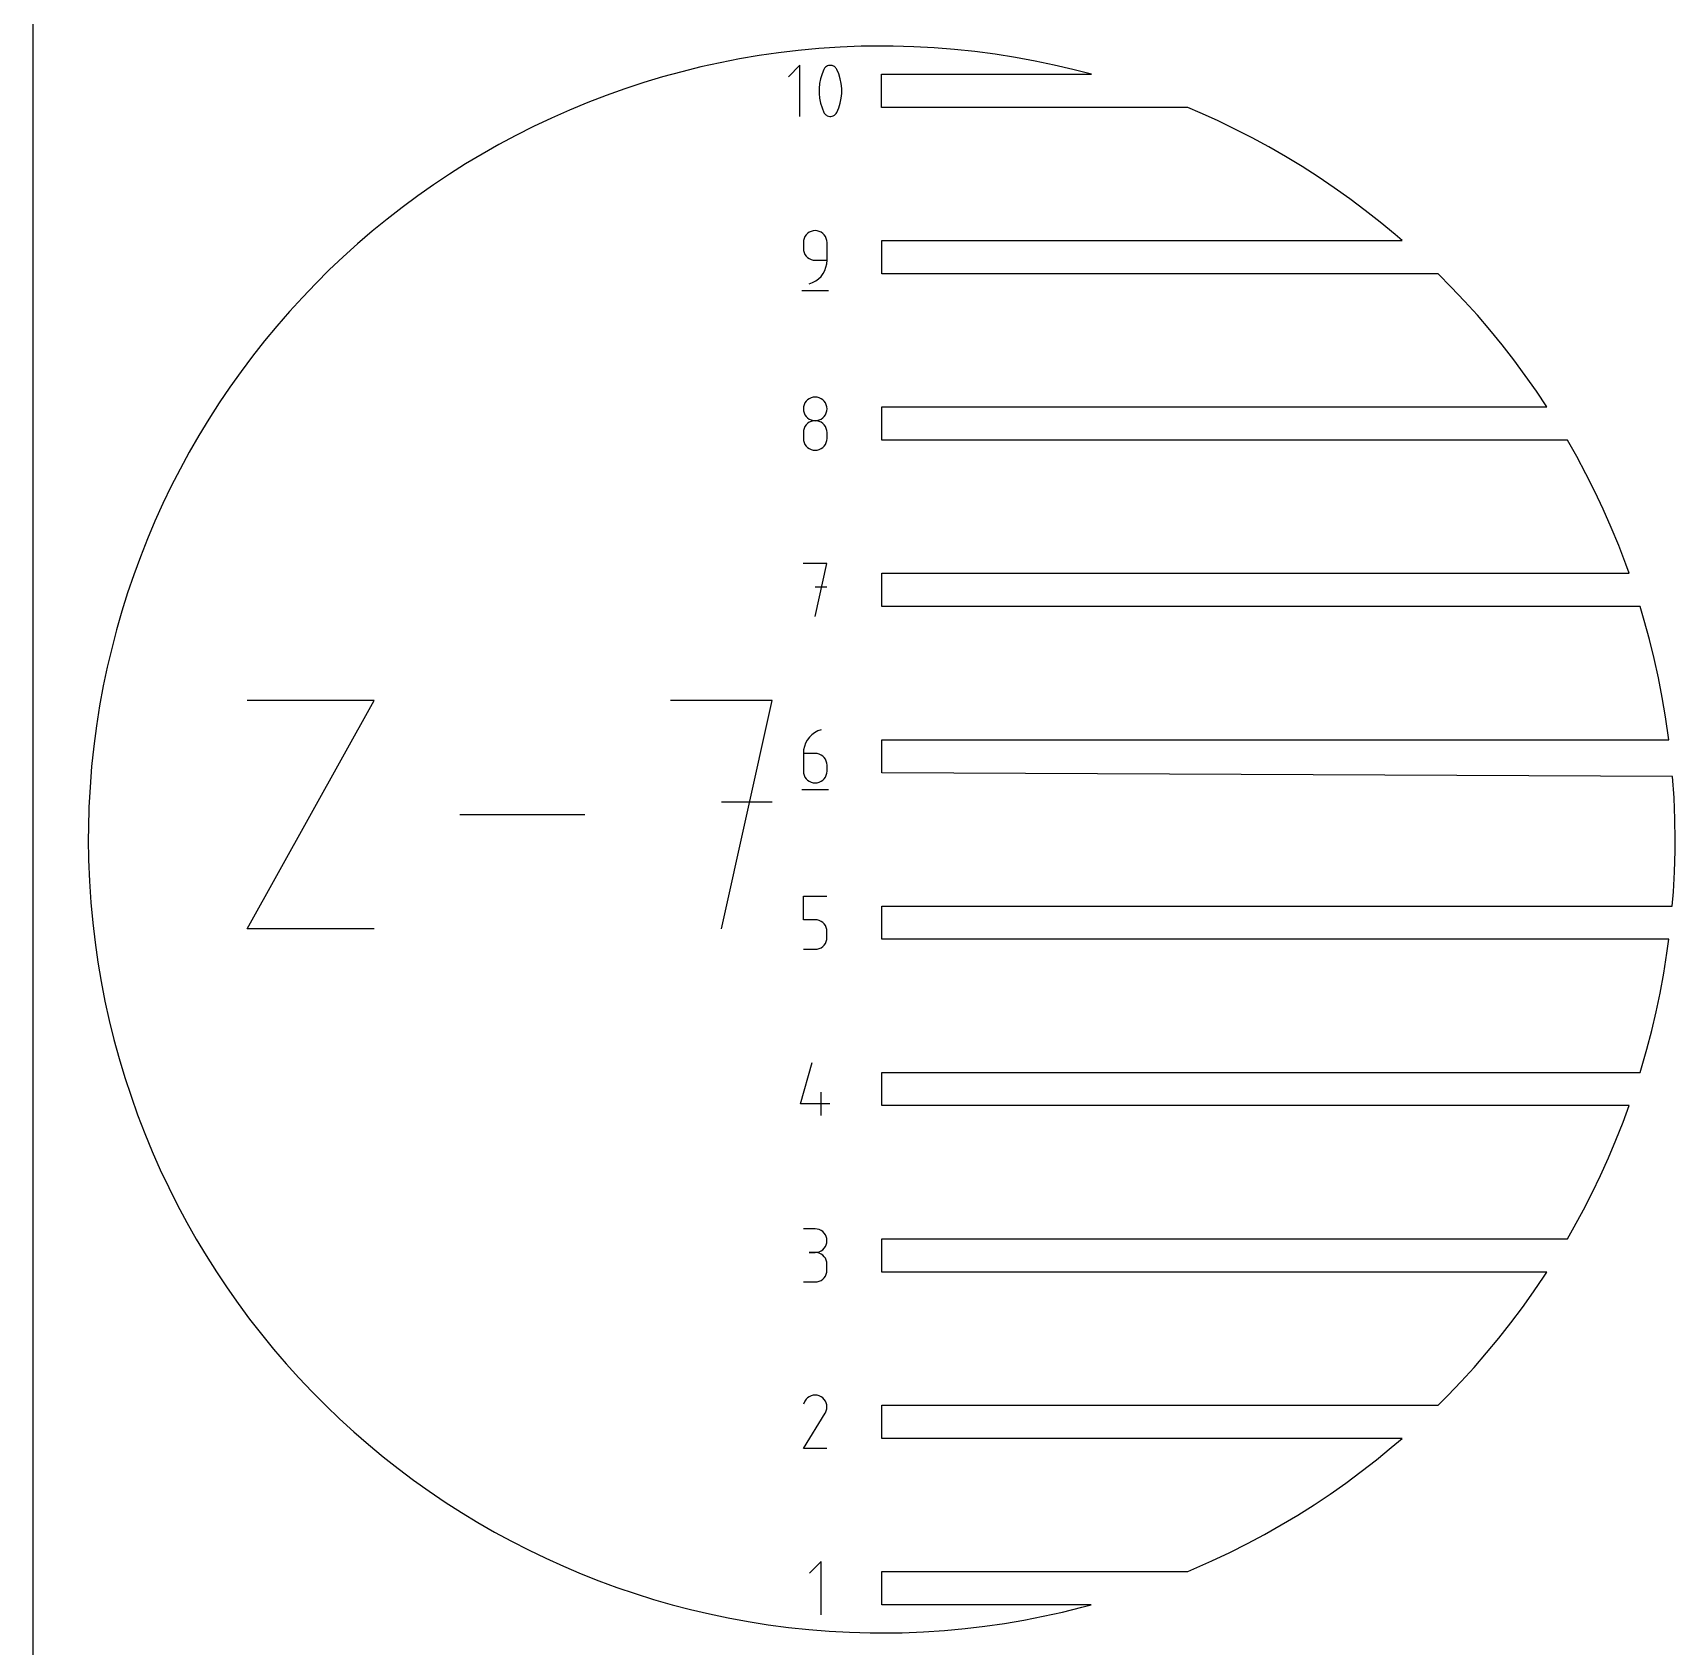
# Model space of a CAD drawing. Extents: x 0 to 1000, y 0 to 1000.
# Drawn here: x 0 to 197.5, y 207.2 to 401.2 of the extents above; entities that cross this region are included whole.
import ezdxf

# ---------------------------------------------------------------- set-up
doc = ezdxf.new("R2010")
doc.units = 0

msp = doc.modelspace()

# ---------------------------------------------------------------- linework, layer by layer
at = {"layer": 'annotation', "color": 1}
for p, q in [((92.219512, 397.299065), (90.850741, 395.929907)), ((92.219512, 391.142105), (92.219512, 397.299065)), ((95.19816, 396.943702), (95.118682, 396.811532)), ((95.297212, 397.056333), (95.19816, 396.943702)), ((95.412557, 397.148337), (95.297212, 397.056333)), ((95.540914, 397.218624), (95.412557, 397.148337)), ((95.679006, 397.266102), (95.540914, 397.218624)), ((95.823552, 397.289683), (95.679006, 397.266102)), ((95.971273, 397.288277), (95.823552, 397.289683)), ((96.118889, 397.260792), (95.971273, 397.288277)), ((96.263121, 397.20614), (96.118889, 397.260792)), ((96.318335, 397.177125), (96.263121, 397.20614)), ((96.263121, 397.20614), (96.263121, 397.20614)), ((96.371318, 397.143798), (96.318335, 397.177125)), ((96.421813, 397.106423), (96.371318, 397.143798)), ((96.469563, 397.065262), (96.421813, 397.106423)), ((96.514309, 397.020581), (96.469563, 397.065262)), ((96.555795, 396.972642), (96.514309, 397.020581)), ((96.593762, 396.921709), (96.555795, 396.972642)), ((96.627955, 396.868047), (96.593762, 396.921709)), ((94.587647, 395.102753), (94.528644, 394.513112)), ((94.705655, 395.685406), (94.587647, 395.102753)), ((94.882666, 396.256517), (94.705655, 395.685406)), ((95.118682, 396.811532), (94.882666, 396.256517)), ((95.118682, 396.811532), (95.118682, 396.811532)), ((96.658115, 396.811918), (96.627955, 396.868047)), ((96.895274, 396.255759), (96.658115, 396.811918)), ((96.658115, 396.811918), (96.658115, 396.811918)), ((97.073143, 395.68379), (96.895274, 396.255759)), ((97.191723, 395.100565), (97.073143, 395.68379)), ((97.251013, 394.510638), (97.191723, 395.100565)), ((94.528644, 394.513112), (94.528644, 393.921036)), ((94.528644, 393.921036), (94.587647, 393.33108)), ((94.587647, 393.33108), (94.705655, 392.747798)), ((97.073143, 392.746182), (97.191723, 393.328892)), ((97.191723, 393.328892), (97.251013, 393.918562)), ((97.251013, 393.918562), (97.251013, 394.510638)), ((94.705655, 392.747798), (94.882666, 392.175743)), ((94.882666, 392.175743), (95.118682, 391.619469)), ((95.118682, 391.619469), (95.118682, 391.619469)), ((95.118682, 391.619469), (95.148732, 391.563453)), ((95.148732, 391.563453), (95.182671, 391.510058)), ((95.182671, 391.510058), (95.220358, 391.459447)), ((95.220358, 391.459447), (95.261648, 391.411782)), ((95.261648, 391.411782), (95.306399, 391.367225)), ((95.306399, 391.367225), (95.354468, 391.325938)), ((95.354468, 391.325938), (95.405711, 391.288083)), ((95.405711, 391.288083), (95.459986, 391.253822)), ((95.459986, 391.253822), (95.51715, 391.223317)), ((95.51715, 391.223317), (95.51715, 391.223317)), ((95.51715, 391.223317), (95.660246, 391.169824)), ((95.660246, 391.169824), (95.807002, 391.143248)), ((95.807002, 391.143248), (95.954102, 391.142505)), ((95.954102, 391.142505), (96.098227, 391.166512)), ((96.098227, 391.166512), (96.23606, 391.214184)), ((96.23606, 391.214184), (96.364282, 391.284438)), ((96.364282, 391.284438), (96.479578, 391.37619)), ((96.479578, 391.37619), (96.578628, 391.488357)), ((96.578628, 391.488357), (96.658115, 391.619855)), ((96.658115, 391.619855), (96.895274, 392.174985)), ((96.658115, 391.619855), (96.658115, 391.619855)), ((96.895274, 392.174985), (97.073143, 392.746182)), ((93.344766, 377.226151), (93.146364, 377.08568)), ((93.56611, 377.331481), (93.344766, 377.226151)), ((93.806345, 377.397637), (93.56611, 377.331481)), ((94.061422, 377.420585), (93.806345, 377.397637)), ((94.317027, 377.397637), (94.061422, 377.420585)), ((94.061422, 377.420585), (94.061422, 377.420585)), ((94.557543, 377.331481), (94.317027, 377.397637)), ((94.77897, 377.226151), (94.557543, 377.331481)), ((94.977305, 377.08568), (94.77897, 377.226151)), ((92.663171, 376.253056), (92.640225, 375.997382)), ((92.640225, 375.997382), (92.640225, 375.28578)), ((92.640225, 375.28578), (92.640225, 375.28578)), ((92.640225, 375.28578), (92.663171, 375.03012)), ((92.729307, 376.493757), (92.663171, 376.253056)), ((92.834585, 376.71545), (92.729307, 376.493757)), ((92.974954, 376.914102), (92.834585, 376.71545)), ((93.146364, 377.08568), (92.974954, 376.914102)), ((95.14855, 376.914102), (94.977305, 377.08568)), ((95.288705, 376.71545), (95.14855, 376.914102)), ((95.393768, 376.493757), (95.288705, 376.71545)), ((95.459739, 376.253056), (95.393768, 376.493757)), ((95.482618, 375.997382), (95.459739, 376.253056)), ((95.482618, 373.862978), (95.482618, 375.997382)), ((95.482618, 375.997382), (95.482618, 375.997382)), ((92.663171, 375.03012), (92.729307, 374.789456)), ((92.729307, 374.789456), (92.834585, 374.567816)), ((92.834585, 374.567816), (92.974954, 374.369227)), ((92.974954, 374.369227), (93.146364, 374.197716)), ((93.146364, 374.197716), (93.344766, 374.057308)), ((93.344766, 374.057308), (93.56611, 373.952032)), ((93.56611, 373.952032), (93.806345, 373.885913)), ((93.806345, 373.885913), (94.061422, 373.862978)), ((94.061422, 373.862978), (95.482618, 373.862978)), ((95.359325, 373.016712), (95.451153, 373.43147)), ((95.451153, 373.43147), (95.482618, 373.862978)), ((93.756642, 371.172037), (94.129685, 371.376752)), ((94.129685, 371.376752), (94.465497, 371.629514)), ((94.465497, 371.629514), (94.760221, 371.925107)), ((94.760221, 371.925107), (95.010004, 372.258315)), ((95.010004, 372.258315), (95.210991, 372.623922)), ((95.210991, 372.623922), (95.359325, 373.016712)), ((92.462626, 370.220585), (95.662626, 370.220585)), ((93.350222, 371.020585), (93.756642, 371.172037)), ((93.350222, 371.020585), (93.350222, 371.020585)), ((93.805501, 357.389816), (93.565209, 357.323699)), ((94.060683, 357.412759), (93.805501, 357.389816)), ((94.315866, 357.389816), (94.060683, 357.412759)), ((94.060683, 357.412759), (94.060683, 357.412759)), ((94.556157, 357.323699), (94.315866, 357.389816)), ((92.662419, 356.248049), (92.639487, 355.993569)), ((92.639487, 355.993569), (92.639487, 355.993569)), ((92.639487, 355.993569), (92.662432, 355.737895)), ((92.728523, 356.487819), (92.662419, 356.248049)), ((92.662432, 355.737895), (92.728569, 355.497195)), ((92.833757, 356.708813), (92.728523, 356.487819)), ((92.728569, 355.497195), (92.833846, 355.275501)), ((92.974083, 356.906964), (92.833757, 356.708813)), ((93.145461, 357.078207), (92.974083, 356.906964)), ((93.343849, 357.218474), (93.145461, 357.078207)), ((93.565209, 357.323699), (93.343849, 357.218474)), ((94.777517, 357.218474), (94.556157, 357.323699)), ((94.975906, 357.078207), (94.777517, 357.218474)), ((95.147283, 356.906964), (94.975906, 357.078207)), ((95.287609, 356.708813), (95.147283, 356.906964)), ((95.28752, 355.275501), (95.392798, 355.497195)), ((95.392844, 356.487819), (95.287609, 356.708813)), ((95.392798, 355.497195), (95.458934, 355.737895)), ((95.458948, 356.248049), (95.392844, 356.487819)), ((95.458934, 355.737895), (95.48188, 355.993569)), ((95.48188, 355.993569), (95.458948, 356.248049)), ((95.48188, 355.993569), (95.48188, 355.993569)), ((92.728523, 353.643726), (92.662419, 353.403119)), ((92.833757, 353.86535), (92.728523, 353.643726)), ((92.974083, 354.063952), (92.833757, 353.86535)), ((92.833846, 355.275501), (92.974215, 355.076849)), ((93.145461, 354.235497), (92.974083, 354.063952)), ((92.974215, 355.076849), (93.145626, 354.905271)), ((93.343849, 354.375947), (93.145461, 354.235497)), ((93.145626, 354.905271), (93.344028, 354.7648)), ((93.565209, 354.481266), (93.343849, 354.375947)), ((93.344028, 354.7648), (93.565371, 354.65947)), ((93.805501, 354.547418), (93.565209, 354.481266)), ((93.565371, 354.65947), (93.805606, 354.593314)), ((94.060683, 354.570366), (93.805501, 354.547418)), ((93.805606, 354.593314), (94.060683, 354.570366)), ((94.060683, 354.570366), (94.31576, 354.593314)), ((94.315866, 354.547432), (94.060683, 354.570366)), ((94.060683, 354.570366), (94.060683, 354.570366)), ((94.060683, 354.570366), (94.060683, 354.570366)), ((94.31576, 354.593314), (94.555996, 354.65947)), ((94.556157, 354.481313), (94.315866, 354.547432)), ((94.555996, 354.65947), (94.777339, 354.7648)), ((94.777517, 354.376036), (94.556157, 354.481313)), ((94.777339, 354.7648), (94.975741, 354.905271)), ((94.975906, 354.235629), (94.777517, 354.376036)), ((94.975741, 354.905271), (95.147151, 355.076849)), ((95.147283, 354.064117), (94.975906, 354.235629)), ((95.147151, 355.076849), (95.28752, 355.275501)), ((95.287609, 353.865528), (95.147283, 354.064117)), ((95.392844, 353.643888), (95.287609, 353.865528)), ((95.458948, 353.403225), (95.392844, 353.643888)), ((92.662419, 353.403119), (92.639487, 353.147564)), ((92.639487, 353.147564), (92.639487, 352.439575)), ((92.639487, 352.439575), (92.639487, 352.439575)), ((92.639487, 352.439575), (92.662432, 352.184038)), ((92.662432, 352.184038), (92.728569, 351.943706)), ((92.728569, 351.943706), (92.833846, 351.722547)), ((92.833846, 351.722547), (92.974215, 351.524528)), ((92.974215, 351.524528), (93.145626, 351.353616)), ((94.975741, 351.353616), (95.147151, 351.524528)), ((95.147151, 351.524528), (95.28752, 351.722547)), ((95.28752, 351.722547), (95.392798, 351.943706)), ((95.392798, 351.943706), (95.458934, 352.184038)), ((95.458934, 352.184038), (95.48188, 352.439575)), ((95.48188, 353.147564), (95.458948, 353.403225)), ((95.48188, 352.439575), (95.48188, 353.147564)), ((95.48188, 353.147564), (95.48188, 353.147564)), ((93.145626, 351.353616), (93.344028, 351.213778)), ((93.344028, 351.213778), (93.565371, 351.108982)), ((93.565371, 351.108982), (93.805606, 351.043196)), ((93.805606, 351.043196), (94.060683, 351.020385)), ((94.060683, 351.020385), (94.31576, 351.043196)), ((94.060683, 351.020385), (94.060683, 351.020385)), ((94.31576, 351.043196), (94.555996, 351.108982)), ((94.555996, 351.108982), (94.777339, 351.213778)), ((94.777339, 351.213778), (94.975741, 351.353616)), ((95.480133, 337.420586), (92.634127, 337.420586)), ((94.057331, 331.020586), (95.480133, 337.420586)), ((95.480133, 334.570567), (94.057331, 334.570567)), ((25.784805, 293.463982), (41.04075, 320.939847)), ((41.04075, 320.939847), (25.784805, 320.939847)), ((88.888317, 320.939847), (76.670121, 320.939847)), ((82.78008, 293.463982), (88.888317, 320.939847)), ((93.112339, 316.178576), (92.911231, 315.812314)), ((93.362324, 316.512422), (93.112339, 316.178576)), ((93.657349, 316.808699), (93.362324, 316.512422)), ((93.99358, 317.062254), (93.657349, 316.808699)), ((94.367182, 317.267935), (93.99358, 317.062254)), ((94.774319, 317.420586), (94.367182, 317.267935)), ((94.774319, 317.420586), (94.774319, 317.420586)), ((92.670983, 315.003157), (92.639514, 314.570568)), ((92.639514, 314.570568), (92.639514, 312.443388)), ((94.06071, 314.570568), (92.639514, 314.570568)), ((92.762834, 315.41879), (92.670983, 315.003157)), ((92.911231, 315.812314), (92.762834, 315.41879)), ((94.316316, 314.547757), (94.06071, 314.570568)), ((94.556832, 314.48197), (94.316316, 314.547757)), ((94.778258, 314.377174), (94.556832, 314.48197)), ((94.976594, 314.237337), (94.778258, 314.377174)), ((95.147839, 314.066424), (94.976594, 314.237337)), ((95.287993, 313.868405), (95.147839, 314.066424)), ((92.639514, 312.443388), (92.639514, 312.443388)), ((92.639514, 312.443388), (92.662459, 312.187728)), ((92.662459, 312.187728), (92.728596, 311.947064)), ((95.393056, 313.647246), (95.287993, 313.868405)), ((95.459027, 313.406915), (95.393056, 313.647246)), ((95.393056, 311.947064), (95.459027, 312.187728)), ((95.481907, 313.151378), (95.459027, 313.406915)), ((95.459027, 312.187728), (95.481907, 312.443388)), ((95.481907, 312.443388), (95.481907, 313.151378)), ((95.481907, 313.151378), (95.481907, 313.151378)), ((92.461513, 310.220586), (95.661513, 310.220586)), ((92.728596, 311.947064), (92.833873, 311.725425)), ((92.833873, 311.725425), (92.974242, 311.526836)), ((92.974242, 311.526836), (93.145653, 311.355324)), ((93.145653, 311.355324), (93.344054, 311.214916)), ((93.344054, 311.214916), (93.565398, 311.10964)), ((93.565398, 311.10964), (93.805633, 311.043521)), ((93.805633, 311.043521), (94.06071, 311.020586)), ((94.06071, 311.020586), (94.316316, 311.043521)), ((94.06071, 311.020586), (94.06071, 311.020586)), ((94.316316, 311.043521), (94.556832, 311.10964)), ((94.556832, 311.10964), (94.778258, 311.214916)), ((94.778258, 311.214916), (94.976594, 311.355324)), ((94.976594, 311.355324), (95.147839, 311.526836)), ((95.147839, 311.526836), (95.287993, 311.725425)), ((95.287993, 311.725425), (95.393056, 311.947064)), ((88.888317, 308.704421), (82.78008, 308.704421)), ((66.370117, 307.201915), (51.346784, 307.201915)), ((92.637024, 294.570568), (92.637024, 297.420587)), ((92.637024, 297.420587), (95.479417, 297.420587)), ((94.058221, 294.570568), (92.637024, 294.570568)), ((94.313403, 294.547758), (94.058221, 294.570568)), ((94.553695, 294.481971), (94.313403, 294.547758)), ((94.775055, 294.377175), (94.553695, 294.481971)), ((94.973443, 294.237337), (94.775055, 294.377175)), ((95.144821, 294.066425), (94.973443, 294.237337)), ((41.04075, 293.463982), (25.784805, 293.463982)), ((95.285147, 293.868406), (95.144821, 294.066425)), ((95.390381, 293.647247), (95.285147, 293.868406)), ((95.456485, 293.406915), (95.390381, 293.647247)), ((95.456472, 292.187728), (95.479417, 292.443389)), ((95.479417, 293.151378), (95.456485, 293.406915)), ((95.479417, 292.443389), (95.479417, 293.151378)), ((95.479417, 293.151378), (95.479417, 293.151378)), ((92.637024, 291.020587), (94.058221, 291.020587)), ((94.058221, 291.020587), (94.313298, 291.043521)), ((94.058221, 291.020587), (94.058221, 291.020587)), ((94.313298, 291.043521), (94.553533, 291.10964)), ((94.553533, 291.10964), (94.774876, 291.214917)), ((94.774876, 291.214917), (94.973278, 291.355324)), ((94.973278, 291.355324), (95.144688, 291.526836)), ((95.144688, 291.526836), (95.285057, 291.725425)), ((95.285057, 291.725425), (95.390335, 291.947065)), ((95.390335, 291.947065), (95.456472, 292.187728)), ((92.284803, 272.443389), (93.703993, 277.420587)), ((94.773202, 271.020587), (94.773202, 273.86298)), ((95.838397, 272.443389), (92.284803, 272.443389)), ((94.058248, 257.413163), (92.637051, 257.413163)), ((94.313854, 257.39022), (94.058248, 257.413163)), ((94.55437, 257.324103), (94.313854, 257.39022)), ((94.775796, 257.218877), (94.55437, 257.324103)), ((94.974131, 257.07861), (94.775796, 257.218877)), ((95.145377, 256.907368), (94.974131, 257.07861)), ((95.285531, 256.709217), (95.145377, 256.907368)), ((95.390594, 256.488223), (95.285531, 256.709217)), ((94.55437, 254.659874), (94.775796, 254.765204)), ((94.775796, 254.765204), (94.974131, 254.905675)), ((94.974131, 254.905675), (95.145377, 255.077253)), ((95.145377, 255.077253), (95.285531, 255.275905)), ((95.285531, 255.275905), (95.390594, 255.497598)), ((95.456565, 256.248453), (95.390594, 256.488223)), ((95.390594, 255.497598), (95.456565, 255.738299)), ((95.479444, 255.993973), (95.456565, 256.248453)), ((95.456565, 255.738299), (95.479444, 255.993973)), ((95.479444, 255.993973), (95.479444, 255.993973)), ((94.058248, 254.57077), (93.346646, 254.57077)), ((93.346646, 254.57077), (94.058248, 254.57077)), ((94.058248, 254.57077), (94.313854, 254.593718)), ((94.313854, 254.547827), (94.058248, 254.57077)), ((94.058248, 254.57077), (94.058248, 254.57077)), ((94.313854, 254.593718), (94.55437, 254.659874)), ((94.55437, 254.48171), (94.313854, 254.547827)), ((94.775796, 254.376484), (94.55437, 254.48171)), ((94.974131, 254.236217), (94.775796, 254.376484)), ((95.145377, 254.064975), (94.974131, 254.236217)), ((95.285531, 253.866824), (95.145377, 254.064975)), ((95.390594, 253.64583), (95.285531, 253.866824)), ((95.456565, 253.40606), (95.390594, 253.64583)), ((95.479444, 253.15158), (95.456565, 253.40606)), ((95.479444, 252.439978), (95.479444, 253.15158)), ((95.479444, 253.15158), (95.479444, 253.15158)), ((92.637051, 251.020789), (94.058248, 251.020789)), ((94.058248, 251.020789), (94.313854, 251.043718)), ((94.058248, 251.020789), (94.058248, 251.020789)), ((94.313854, 251.043718), (94.55437, 251.109802)), ((94.55437, 251.109802), (94.775796, 251.214985)), ((94.775796, 251.214985), (94.974131, 251.355209)), ((94.974131, 251.355209), (95.145377, 251.526418)), ((95.145377, 251.526418), (95.285531, 251.724556)), ((95.285531, 251.724556), (95.390594, 251.945567)), ((95.390594, 251.945567), (95.456565, 252.185393)), ((95.456565, 252.185393), (95.479444, 252.439978)), ((93.152356, 237.094266), (92.974662, 236.918951)), ((93.354233, 237.233475), (93.152356, 237.094266)), ((93.57489, 237.335175), (93.354233, 237.233475)), ((93.808922, 237.397962), (93.57489, 237.335175)), ((94.050925, 237.420432), (93.808922, 237.397962)), ((94.295495, 237.401181), (94.050925, 237.420432)), ((94.537227, 237.338805), (94.295495, 237.401181)), ((94.770718, 237.2319), (94.537227, 237.338805)), ((94.97955, 237.083609), (94.770718, 237.2319)), ((94.770718, 237.2319), (94.770718, 237.2319)), ((95.154156, 236.905661), (94.97955, 237.083609)), ((92.635913, 231.020536), (95.262377, 235.248807)), ((92.826556, 236.708935), (92.639926, 236.350926)), ((92.974662, 236.918951), (92.826556, 236.708935)), ((95.292984, 236.703509), (95.154156, 236.905661)), ((95.262377, 235.248807), (95.265517, 235.252692)), ((95.262377, 235.248807), (95.262377, 235.248807)), ((95.265517, 235.252692), (95.268528, 235.25661)), ((95.268528, 235.25661), (95.27143, 235.260595)), ((95.27143, 235.260595), (95.274243, 235.264678)), ((95.274243, 235.264678), (95.276986, 235.268894)), ((95.276986, 235.268894), (95.27968, 235.273274)), ((95.27968, 235.273274), (95.282344, 235.277853)), ((95.282344, 235.277853), (95.284998, 235.282664)), ((95.284998, 235.282664), (95.287662, 235.287738)), ((95.287662, 235.287738), (95.396109, 235.520581)), ((95.287662, 235.287738), (95.287662, 235.287738)), ((95.394481, 236.482608), (95.292984, 236.703509)), ((95.457095, 236.24841), (95.394481, 236.482608)), ((95.396109, 235.520581), (95.459461, 235.761943)), ((95.479272, 236.006371), (95.457095, 236.24841)), ((95.459461, 235.761943), (95.479272, 236.006371)), ((95.478306, 231.020536), (92.635913, 231.020536)), ((94.780012, 217.420589), (93.35721, 215.997385)), ((94.780012, 211.020589), (94.780012, 217.420589))]:
    msp.add_line(p, q, dxfattribs=at)
at = {"layer": 'boundary', "color": 5}
for p, q in [((92.03168, 399.083593), (89.667999, 398.803931)), ((94.493927, 399.311572), (92.03168, 399.083593)), ((97.044719, 399.480179), (94.493927, 399.311572)), ((99.599114, 399.580369), (97.044719, 399.480179)), ((102.107893, 399.613037), (99.599114, 399.580369)), ((103.434712, 399.602274), (102.107893, 399.613037)), ((105.937115, 399.533433), (103.434712, 399.602274)), ((108.36164, 399.40385), (105.937115, 399.533433)), ((110.816815, 399.209449), (108.36164, 399.40385)), ((113.2713, 398.951122), (110.816815, 399.209449)), ((115.71189, 398.630321), (113.2713, 398.951122)), ((80.318539, 397.101552), (78.011305, 396.53106)), ((82.639269, 397.614395), (80.318539, 397.101552)), ((84.972058, 398.069252), (82.639269, 397.614395)), ((87.315452, 398.465844), (84.972058, 398.069252)), ((89.667999, 398.803931), (87.315452, 398.465844)), ((118.13191, 398.248618), (115.71189, 398.630321)), ((120.523557, 397.808493), (118.13191, 398.248618)), ((122.786025, 397.333591), (120.523557, 397.808493)), ((125.036324, 396.804002), (122.786025, 397.333591)), ((73.443048, 395.218562), (71.18486, 394.477362)), ((75.719001, 395.903273), (73.443048, 395.218562)), ((78.011305, 396.53106), (75.719001, 395.903273)), ((102.05132, 392.220585), (102.05132, 396.220585)), ((102.05132, 396.220585), (127.271225, 396.220585)), ((127.271225, 396.220585), (125.036324, 396.804002)), ((68.945835, 393.680141), (66.727372, 392.827374)), ((71.18486, 394.477362), (68.945835, 393.680141)), ((62.35761, 390.957407), (60.20902, 389.941357)), ((64.530844, 391.919615), (62.35761, 390.957407)), ((66.727372, 392.827374), (64.530844, 391.919615)), ((138.864771, 392.220585), (102.05132, 392.220585)), ((140.33765, 391.595817), (138.864771, 392.220585)), ((142.443751, 390.642584), (140.33765, 391.595817)), ((60.20902, 389.941357), (58.086413, 388.872086)), ((144.526133, 389.638611), (142.443751, 390.642584)), ((146.583575, 388.584468), (144.526133, 389.638611)), ((56.030643, 387.772126), (54.018888, 386.631839)), ((58.086413, 388.872086), (56.030643, 387.772126)), ((148.61487, 387.480769), (146.583575, 388.584468)), ((150.61882, 386.328174), (148.61487, 387.480769)), ((52.035944, 385.443462), (50.082388, 384.207386)), ((54.018888, 386.631839), (52.035944, 385.443462)), ((152.594253, 385.127351), (150.61882, 386.328174)), ((154.540008, 383.879016), (152.594253, 385.127351)), ((50.082388, 384.207386), (48.159347, 382.924326)), ((156.454937, 382.583897), (154.540008, 383.879016)), ((46.267974, 381.595054), (44.409362, 380.220328)), ((48.159347, 382.924326), (46.267974, 381.595054)), ((158.337919, 381.242758), (156.454937, 382.583897)), ((160.187848, 379.856381), (158.337919, 381.242758)), ((44.409362, 380.220328), (42.584607, 378.800977)), ((162.003645, 378.425574), (160.187848, 379.856381)), ((40.794788, 377.337818), (39.040948, 375.831708)), ((42.584607, 378.800977), (40.794788, 377.337818)), ((163.784227, 376.951195), (162.003645, 378.425574)), ((39.040948, 375.831708), (37.324118, 374.283556)), ((102.062626, 372.220585), (102.062626, 376.220585)), ((102.062626, 376.220585), (164.625802, 376.220585)), ((164.625802, 376.220585), (163.784227, 376.951195)), ((37.324118, 374.283556), (35.64531, 372.694241)), ((35.64531, 372.694241), (34.005506, 371.064717)), ((168.958921, 372.220585), (102.062626, 372.220585)), ((170.533931, 370.635547), (168.958921, 372.220585)), ((32.405682, 369.395942), (30.84676, 367.688882)), ((34.005506, 371.064717), (32.405682, 369.395942)), ((172.12324, 368.956733), (170.533931, 370.635547)), ((30.84676, 367.688882), (29.329662, 365.944544)), ((173.671398, 367.239908), (172.12324, 368.956733)), ((29.329662, 365.944544), (27.855272, 364.163956)), ((175.177501, 365.486063), (173.671398, 367.239908)), ((176.640661, 363.696244), (175.177501, 365.486063)), ((27.855272, 364.163956), (26.424476, 362.348164)), ((178.060012, 361.871495), (176.640661, 363.696244)), ((26.424476, 362.348164), (25.038093, 360.498236)), ((179.434738, 360.012883), (178.060012, 361.871495)), ((25.038093, 360.498236), (23.696954, 358.615247)), ((180.764015, 358.121499), (179.434738, 360.012883)), ((23.696954, 358.615247), (22.401834, 356.700319)), ((182.033054, 356.220586), (180.764015, 358.121499)), ((22.401834, 356.700319), (21.153494, 354.754567)), ((102.061486, 356.220585), (182.033054, 356.220586)), ((102.061486, 352.220586), (102.061486, 356.220585)), ((21.153494, 354.754567), (19.952677, 352.779134)), ((19.952677, 352.779134), (18.800082, 350.775184)), ((184.495022, 352.220586), (102.061486, 352.220586)), ((185.611809, 350.25021), (184.495022, 352.220586)), ((18.800082, 350.775184), (17.696383, 348.743888)), ((186.711782, 348.194436), (185.611809, 350.25021)), ((17.696383, 348.743888), (16.64224, 346.686447)), ((187.781041, 346.071831), (186.711782, 348.194436)), ((16.64224, 346.686447), (15.638261, 344.604064)), ((188.797097, 343.923247), (187.781041, 346.071831)), ((15.638261, 344.604064), (14.685035, 342.497964)), ((189.759298, 341.750013), (188.797097, 343.923247)), ((14.685035, 342.497964), (13.783136, 340.369383)), ((190.667069, 339.553479), (189.759298, 341.750013)), ((13.783136, 340.369383), (12.933071, 338.219572)), ((12.933071, 338.219572), (12.135354, 336.049791)), ((191.519825, 337.335013), (190.667069, 339.553479)), ((12.135354, 336.049791), (11.390454, 333.861318)), ((102.058133, 332.220586), (102.058133, 336.220586)), ((102.058133, 336.220586), (191.917792, 336.220586)), ((191.917792, 336.220586), (191.519825, 337.335013)), ((11.390454, 333.861318), (10.698796, 331.655436)), ((193.244557, 332.220586), (102.058133, 332.220586)), ((193.742956, 330.561853), (193.244557, 332.220586)), ((10.698796, 331.655436), (10.060809, 329.433445)), ((194.370749, 328.269549), (193.742956, 330.561853)), ((10.060809, 329.433445), (9.476849, 327.19664)), ((194.941248, 325.962313), (194.370749, 328.269549)), ((9.476849, 327.19664), (8.94726, 324.946344)), ((195.454079, 323.641584), (194.941248, 325.962313)), ((8.94726, 324.946344), (8.472359, 322.683873)), ((8.472359, 322.683873), (8.032246, 320.292228)), ((195.90893, 321.308797), (195.454079, 323.641584)), ((8.032246, 320.292228), (7.650536, 317.872209)), ((196.305528, 318.965402), (195.90893, 321.308797)), ((196.690417, 316.220586), (196.305528, 318.965402)), ((7.650536, 317.872209), (7.329718, 315.431619)), ((102.061513, 312.220586), (102.061513, 316.220586)), ((102.061513, 316.220586), (196.690417, 316.220586)), ((7.329718, 315.431619), (7.071402, 312.977134)), ((7.071402, 312.977134), (6.876995, 310.521958)), ((197.151256, 311.786928), (102.061513, 312.220586)), ((6.876995, 310.521958), (6.747424, 308.097434)), ((197.319863, 309.236135), (197.151256, 311.786928)), ((6.747424, 308.097434), (6.678583, 305.595031)), ((197.420053, 306.68174), (197.319863, 309.236135)), ((197.452721, 304.172962), (197.420053, 306.68174)), ((6.678583, 305.595031), (6.66782, 304.268212)), ((6.66782, 304.268212), (6.700488, 301.759434)), ((197.441958, 302.846143), (197.452721, 304.172962)), ((197.373116, 300.343739), (197.441958, 302.846143)), ((6.700488, 301.759434), (6.800672, 299.20504)), ((197.243534, 297.919216), (197.373116, 300.343739)), ((6.800672, 299.20504), (6.969273, 296.654247)), ((6.969273, 296.654247), (7.197264, 294.192)), ((102.059023, 292.220587), (102.059023, 296.220587)), ((102.059023, 296.220587), (197.110691, 296.220587)), ((197.110691, 296.220587), (197.243534, 297.919216)), ((7.197264, 294.192), (7.47692, 291.828321)), ((7.47692, 291.828321), (7.815013, 289.475773)), ((196.687873, 292.220587), (102.059023, 292.220587)), ((196.088295, 288.148947), (196.470005, 290.568964)), ((196.470005, 290.568964), (196.687873, 292.220587)), ((7.815013, 289.475773), (8.211611, 287.132379)), ((8.211611, 287.132379), (8.666462, 284.79959)), ((195.648176, 285.7573), (196.088295, 288.148947)), ((8.666462, 284.79959), (9.179293, 282.47886)), ((195.173275, 283.494831), (195.648176, 285.7573)), ((9.179293, 282.47886), (9.749792, 280.171626)), ((194.643686, 281.244534), (195.173275, 283.494831)), ((194.059725, 279.00773), (194.643686, 281.244534)), ((9.749792, 280.171626), (10.377578, 277.87932)), ((193.421739, 276.785737), (194.059725, 279.00773)), ((10.377578, 277.87932), (11.062289, 275.603367)), ((193.245095, 276.220588), (193.421739, 276.785737)), ((11.062289, 275.603367), (11.803478, 273.345179)), ((102.062403, 272.220587), (102.062403, 276.220588)), ((102.062403, 276.220588), (193.245095, 276.220588)), ((11.803478, 273.345179), (12.600709, 271.10616)), ((12.600709, 271.10616), (13.453465, 268.887691)), ((191.922563, 272.220587), (102.062403, 272.220587)), ((191.187469, 270.221601), (191.922563, 272.220587)), ((13.453465, 268.887691), (14.361237, 266.691163)), ((190.33741, 268.071791), (191.187469, 270.221601)), ((14.361237, 266.691163), (15.323443, 264.51793)), ((189.4355, 265.94321), (190.33741, 268.071791)), ((188.48228, 263.837106), (189.4355, 265.94321)), ((15.323443, 264.51793), (16.339494, 262.369342)), ((187.478294, 261.75473), (188.48228, 263.837106)), ((16.339494, 262.369342), (17.408765, 260.246738)), ((186.424152, 259.697288), (187.478294, 261.75473)), ((17.408765, 260.246738), (18.508725, 258.190963)), ((185.320452, 257.665993), (186.424152, 259.697288)), ((18.508725, 258.190963), (19.649017, 256.17921)), ((184.490843, 256.220588), (185.320452, 257.665993)), ((19.649017, 256.17921), (20.837388, 254.19627)), ((102.059051, 252.220588), (102.059051, 256.220588)), ((102.059051, 256.220588), (184.490843, 256.220588)), ((20.837388, 254.19627), (22.073465, 252.242705)), ((22.073465, 252.242705), (23.356525, 250.319675)), ((182.028348, 252.220588), (102.059051, 252.220588)), ((180.423587, 249.825926), (181.718706, 251.740861)), ((181.718706, 251.740861), (182.028348, 252.220588)), ((23.356525, 250.319675), (24.685797, 248.42829)), ((179.082442, 247.942944), (180.423587, 249.825926)), ((24.685797, 248.42829), (26.060528, 246.569678)), ((177.696058, 246.093015), (179.082442, 247.942944)), ((26.060528, 246.569678), (27.479874, 244.744929)), ((176.265263, 244.277218), (177.696058, 246.093015)), ((27.479874, 244.744929), (28.943034, 242.955111)), ((28.943034, 242.955111), (30.449137, 241.201271)), ((174.790873, 242.496635), (176.265263, 244.277218)), ((30.449137, 241.201271), (31.9973, 239.484441)), ((173.273781, 240.752297), (174.790873, 242.496635)), ((31.9973, 239.484441), (33.58661, 237.805633)), ((170.115029, 237.37645), (171.714858, 239.045238)), ((171.714858, 239.045238), (173.273781, 240.752297)), ((33.58661, 237.805633), (35.216134, 236.165835)), ((168.953968, 236.220588), (170.115029, 237.37645)), ((35.216134, 236.165835), (36.884909, 234.566004)), ((102.057912, 232.220588), (102.057912, 236.220588)), ((102.057912, 236.220588), (168.953968, 236.220588)), ((36.884909, 234.566004), (38.591975, 233.007077)), ((38.591975, 233.007077), (40.336307, 231.489978)), ((40.336307, 231.489978), (42.116896, 230.0156)), ((164.627579, 232.220588), (102.057912, 232.220588)), ((161.535934, 229.640202), (163.325752, 231.103362)), ((163.325752, 231.103362), (164.627579, 232.220588)), ((42.116896, 230.0156), (43.932687, 228.584798)), ((159.711173, 228.220839), (161.535934, 229.640202)), ((43.932687, 228.584798), (45.782616, 227.198416)), ((45.782616, 227.198416), (47.665598, 225.857271)), ((157.852566, 226.846125), (159.711173, 228.220839)), ((47.665598, 225.857271), (49.580532, 224.562151)), ((154.038152, 224.233793), (155.961188, 225.516848)), ((155.961188, 225.516848), (157.852566, 226.846125)), ((49.580532, 224.562151), (51.526287, 223.313822)), ((51.526287, 223.313822), (53.501721, 222.113005)), ((152.08459, 222.997717), (154.038152, 224.233793)), ((53.501721, 222.113005), (55.505671, 220.96041)), ((148.089897, 220.669054), (150.101647, 221.80934)), ((150.101647, 221.80934), (152.08459, 222.997717)), ((55.505671, 220.96041), (57.53696, 219.856711)), ((57.53696, 219.856711), (59.594407, 218.802568)), ((143.911521, 218.499822), (146.034122, 219.569081)), ((146.034122, 219.569081), (148.089897, 220.669054)), ((59.594407, 218.802568), (61.676784, 217.798589)), ((61.676784, 217.798589), (63.782885, 216.845357)), ((139.589691, 216.521559), (141.762925, 217.483772)), ((141.762925, 217.483772), (143.911521, 218.499822)), ((63.782885, 216.845357), (65.911471, 215.943453)), ((65.911471, 215.943453), (68.061282, 215.093393)), ((102.069213, 212.220589), (102.069213, 216.220589)), ((102.069213, 216.220589), (138.863337, 216.220589)), ((138.863337, 216.220589), (139.589691, 216.521559)), ((68.061282, 215.093393), (70.231059, 214.295683)), ((70.231059, 214.295683), (72.419533, 213.550771)), ((72.419533, 213.550771), (74.625415, 212.859124)), ((74.625415, 212.859124), (76.847411, 212.221138)), ((76.847411, 212.221138), (79.084213, 211.637177)), ((79.084213, 211.637177), (81.33451, 211.107582)), ((127.247099, 212.220589), (102.069213, 212.220589)), ((121.481267, 210.82679), (123.801994, 211.339616)), ((123.801994, 211.339616), (126.109233, 211.910108)), ((126.109233, 211.910108), (127.247099, 212.220589)), ((81.33451, 211.107582), (83.596977, 210.632687)), ((83.596977, 210.632687), (85.988626, 210.192562)), ((85.988626, 210.192562), (88.408644, 209.810853)), ((88.408644, 209.810853), (90.849235, 209.490046)), ((90.849235, 209.490046), (93.30372, 209.231719)), ((109.626608, 209.129601), (112.088855, 209.357592)), ((112.088855, 209.357592), (114.452535, 209.637248)), ((114.452535, 209.637248), (116.805083, 209.975341)), ((116.805083, 209.975341), (119.148478, 210.371933)), ((119.148478, 210.371933), (121.481267, 210.82679)), ((93.30372, 209.231719), (95.758896, 209.037317)), ((95.758896, 209.037317), (98.18342, 208.907741)), ((98.18342, 208.907741), (100.685823, 208.838899)), ((100.685823, 208.838899), (102.012643, 208.828148)), ((102.012643, 208.828148), (104.52142, 208.860805)), ((104.52142, 208.860805), (107.075816, 208.960995)), ((107.075816, 208.960995), (109.626608, 209.129601))]:
    msp.add_line(p, q, dxfattribs=at)
at = {"layer": 'frame', "color": 5}
msp.add_line((0, 1000), (0, 0), dxfattribs=at)

doc.saveas('drawing.dxf')
